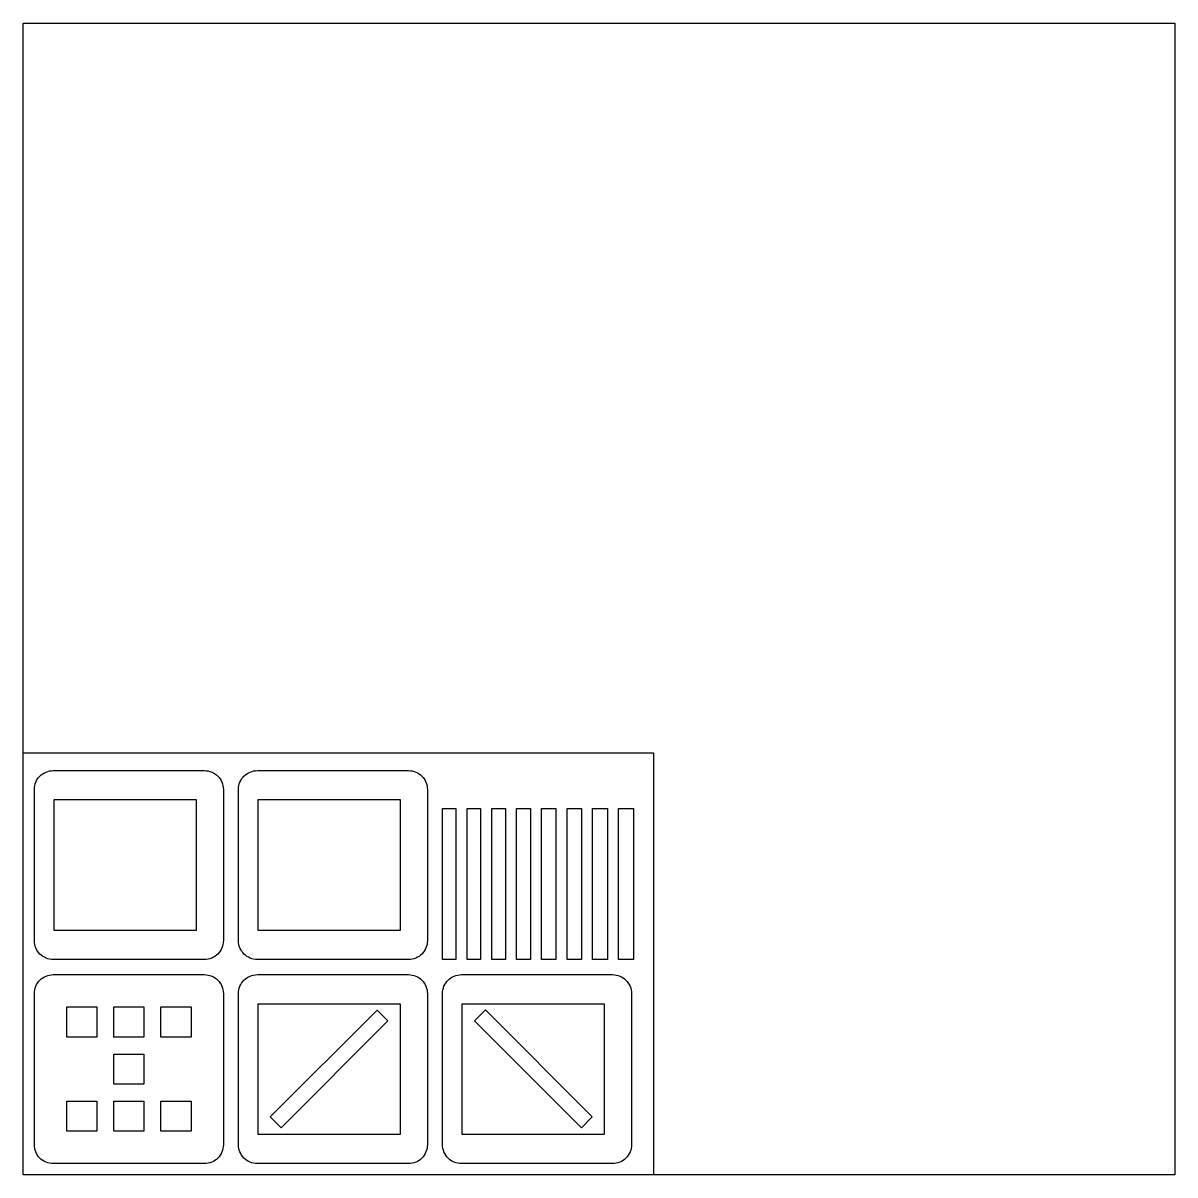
# Model space of a CAD drawing. Header units: inches. Extents: x 0 to 305, y 0 to 305.
import ezdxf

# ---------------------------------------------------------------- set-up
doc = ezdxf.new("R2010")
doc.units = ezdxf.units.IN
doc.header["$MEASUREMENT"] = 0

msp = doc.modelspace()

# ---------------------------------------------------------------- linework, layer by layer
for points in [[(0, 0), (0, 304.8), (304.8, 304.8), (304.8, 0)], [(0, 0), (0, 111.71), (166.82, 111.71), (166.82, 0)], [(8.22, 64.68), (8.22, 99.32), (45.78, 99.32), (45.78, 64.68)], [(62.22, 64.68), (62.22, 99.32), (99.78, 99.32), (99.78, 64.68)], [(111, 57), (111, 97), (114.52, 97), (114.52, 57)], [(117.5, 57), (117.5, 97), (121.02, 97), (121.02, 57)], [(124, 57), (124, 97), (127.65, 97), (127.65, 57)], [(130.6, 57), (130.6, 97), (134.25, 97), (134.25, 57)], [(137.2, 57), (137.2, 97), (140.98, 97), (140.98, 57)], [(144, 57), (144, 97), (147.78, 97), (147.78, 57)], [(150.7, 57), (150.7, 97), (154.61, 97), (154.61, 57)], [(157.6, 57), (157.6, 97), (161.51, 97), (161.51, 57)], [(11.55, 36.45), (11.55, 44.45), (19.55, 44.45), (19.55, 36.45)], [(24, 36.45), (24, 44.45), (32, 44.45), (32, 36.45)], [(36.45, 36.45), (36.45, 44.45), (44.45, 44.45), (44.45, 36.45)], [(62.22, 10.68), (62.22, 45.32), (99.78, 45.32), (99.78, 10.68)], [(65.42, 15.35), (93.7, 43.63), (96.56, 40.78), (68.27, 12.49)], [(116.22, 10.68), (116.22, 45.32), (153.78, 45.32), (153.78, 10.68)], [(147.77, 12.51), (119.48, 40.79), (122.34, 43.65), (150.62, 15.36)], [(24, 24), (24, 32), (32, 32), (32, 24)], [(11.55, 11.55), (11.55, 19.55), (19.55, 19.55), (19.55, 11.55)], [(24, 11.55), (24, 19.55), (32, 19.55), (32, 11.55)], [(36.45, 11.55), (36.45, 19.55), (44.45, 19.55), (44.45, 11.55)]]:
    msp.add_lwpolyline(points, close=True)
for points in [[(3, 62), (3, 102, -0.414214), (8, 107), (48, 107, -0.414214), (53, 102), (53, 62, -0.414214), (48, 57), (8, 57, -0.414214)], [(57, 62), (57, 102, -0.414214), (62, 107), (102, 107, -0.414214), (107, 102), (107, 62, -0.414214), (102, 57), (62, 57, -0.414214)], [(3, 8), (3, 48, -0.414214), (8, 53), (48, 53, -0.414214), (53, 48), (53, 8, -0.414214), (48, 3), (8, 3, -0.414214)], [(57, 8), (57, 48, -0.414214), (62, 53), (102, 53, -0.414214), (107, 48), (107, 8, -0.414214), (102, 3), (62, 3, -0.414214)], [(111, 8), (111, 48, -0.414214), (116, 53), (156, 53, -0.414214), (161, 48), (161, 8, -0.414214), (156, 3), (116, 3, -0.414214)]]:
    msp.add_lwpolyline(points, format="xyb", close=True)

doc.saveas('drawing.dxf')
